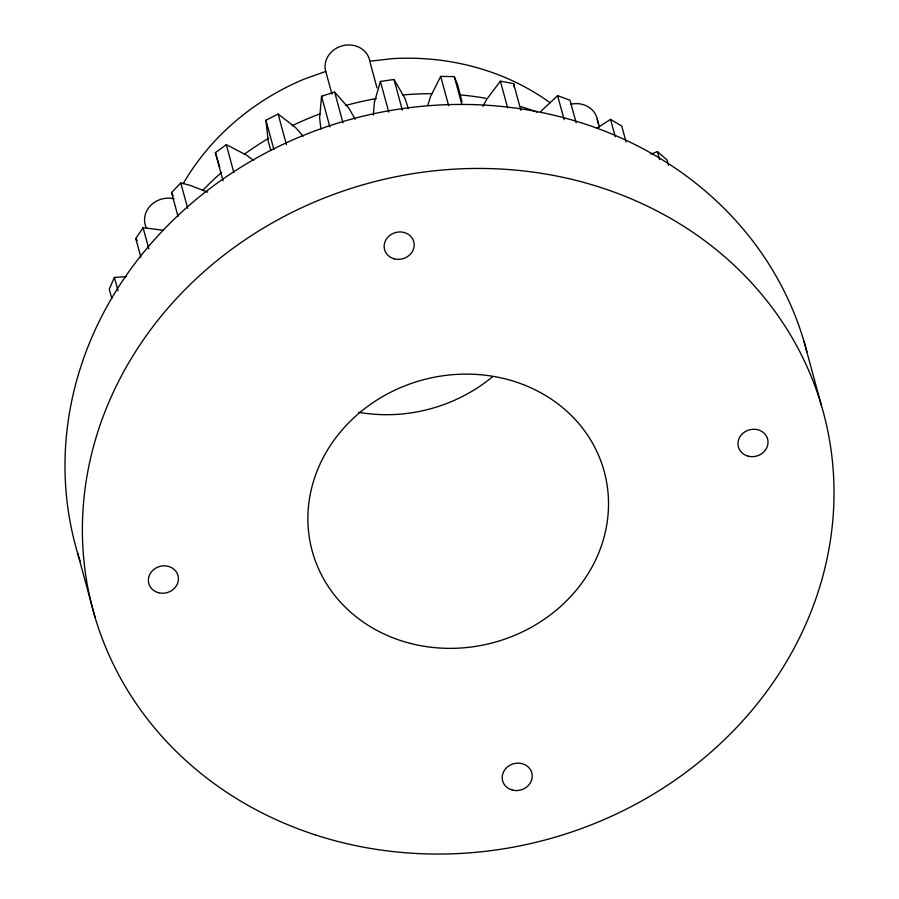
<?xml version="1.0" encoding="UTF-8"?>
<svg xmlns="http://www.w3.org/2000/svg" width="899" height="899" viewBox="0 0 899 899"><rect width="100%" height="100%" fill="white"/><g stroke="black" fill="none" stroke-linecap="round" stroke-linejoin="round"><path stroke-width="1.35" d="M355.184 119.264L349.104 108.498L334.63 92.069L321.55 96.238L319.628 117.881L320.887 128.95M427.879 105.059L430.576 96.451L440.679 76.381L454.298 76.606L457.602 84.663L461.996 101.902M408.416 108.678L404.865 98.137L393.987 79.46L380.423 81.461L374.31 102.655L373.388 115.05M126.568 276.611L114.398 277.409L109.262 289.175L111.791 298.513M482.909 106.408L486.606 99.452L500.383 81.168L513.61 83.607L520.847 110.285M140.851 257.204L135.771 238.538L143.087 227.683L163.607 230.313M178.058 216.558L171.54 192.555L180.789 182.958L189.903 185.273L207.624 192.15M540.614 111.577L557.616 95.665L570.022 100.239L576.18 122.916M219.727 167.135L215.4 152.684L226.29 144.672L246.45 155.089L253.765 160.505M596.565 128.366L610.533 119.398L621.715 125.972L626.064 141.975M270.734 150.054L268.284 141.637L265.935 120.241L278.128 114.038L295.726 127.68L303.177 136.21M651.011 154.122L657.439 151.605L667.047 159.966L668.496 165.292M550.21 102.789A242.123 217.625 -15.2 0 0 392.515 58.626L369.759 61.244L369.691 60.39A22.7 20.407 -15.2 0 0 343.148 45.602A22.7 20.407 -15.2 0 0 325.472 70.639L325.775 71.426L304.132 79.101A242.123 217.625 -15.2 0 0 183.239 183.643M135.771 238.538L137.289 240.55M171.54 192.555L173.159 195.926M803.942 341.182L821.338 405.202M657.439 151.605L659.619 159.617M610.533 119.398L615.242 136.738M597.251 119.073L599.431 127.074M557.616 95.665L564.145 119.668M500.383 81.168L507.632 107.846M454.298 76.606L461.906 104.61M440.679 76.381L448.657 105.722M393.987 79.46L402.325 110.127M380.423 81.461L388.761 112.139M370.118 62.57L376.996 87.911M334.63 92.069L342.969 122.747M325.775 71.426L331.933 94.103M321.55 96.238L329.877 126.916M278.128 114.038L286.455 144.717M265.935 120.241L273.914 149.582M226.29 144.672L233.897 172.675M215.4 152.684L223.008 180.699M180.789 182.958L187.677 208.298M143.087 227.683L148.886 249.023M114.398 277.409L118.016 290.748M77.662 553.267L95.058 617.287M513.61 83.607L514.307 87.27M146.492 228.065A22.7 20.407 -15.2 0 1 150.369 205.781A22.7 20.407 -15.2 0 1 174.103 198.848M570.719 104.273A22.7 20.407 -15.2 0 1 597.7 123.062M492.618 376.659A151.324 136.019 -15.2 0 1 358.656 412.281M202.758 190.408A291.31 261.823 -15.2 0 1 221.547 172.383M244.236 154.28A291.31 261.823 -15.2 0 1 268.689 138.266M292.119 125.725A291.31 261.823 -15.2 0 1 320.055 113.836M345.834 105.475A291.31 261.823 -15.2 0 1 376.232 98.564M402.64 95.013A291.31 261.823 -15.2 0 1 431.992 93.642M459.794 94.867A291.31 261.823 -15.2 0 1 485.853 98.306M520.521 106.531A291.31 261.823 -15.2 0 1 537.265 112.15M80.123 561.156A378.322 340.036 -15.2 0 1 345.497 120.814A378.322 340.036 -15.2 0 1 806.886 351.801M410.056 643.324A151.324 136.019 -15.2 0 0 605.6 477.099A151.324 136.019 -15.2 0 0 358.937 413.304A151.324 136.019 -15.2 0 0 410.056 643.324M315.729 835.025A378.322 340.036 -15.2 0 0 830.609 446.893A378.322 340.036 -15.2 0 0 228.256 251.821A378.322 340.036 -15.2 0 0 315.729 835.025M748.182 456.164A15.137 13.597 -15.2 0 0 767.735 439.544A15.137 13.597 -15.2 0 0 743.068 433.161A15.137 13.597 -15.2 0 0 748.182 456.164M394.358 258.845A15.137 13.597 -15.2 0 0 413.911 242.224A15.137 13.597 -15.2 0 0 389.245 235.853A15.137 13.597 -15.2 0 0 394.358 258.845M158.584 592.744A15.137 13.597 -15.2 0 0 178.137 576.124A15.137 13.597 -15.2 0 0 153.471 569.741A15.137 13.597 -15.2 0 0 158.584 592.744M512.408 790.064A15.137 13.597 -15.2 0 0 531.961 773.432A15.137 13.597 -15.2 0 0 507.306 767.061A15.137 13.597 -15.2 0 0 512.408 790.064"/></g></svg>
